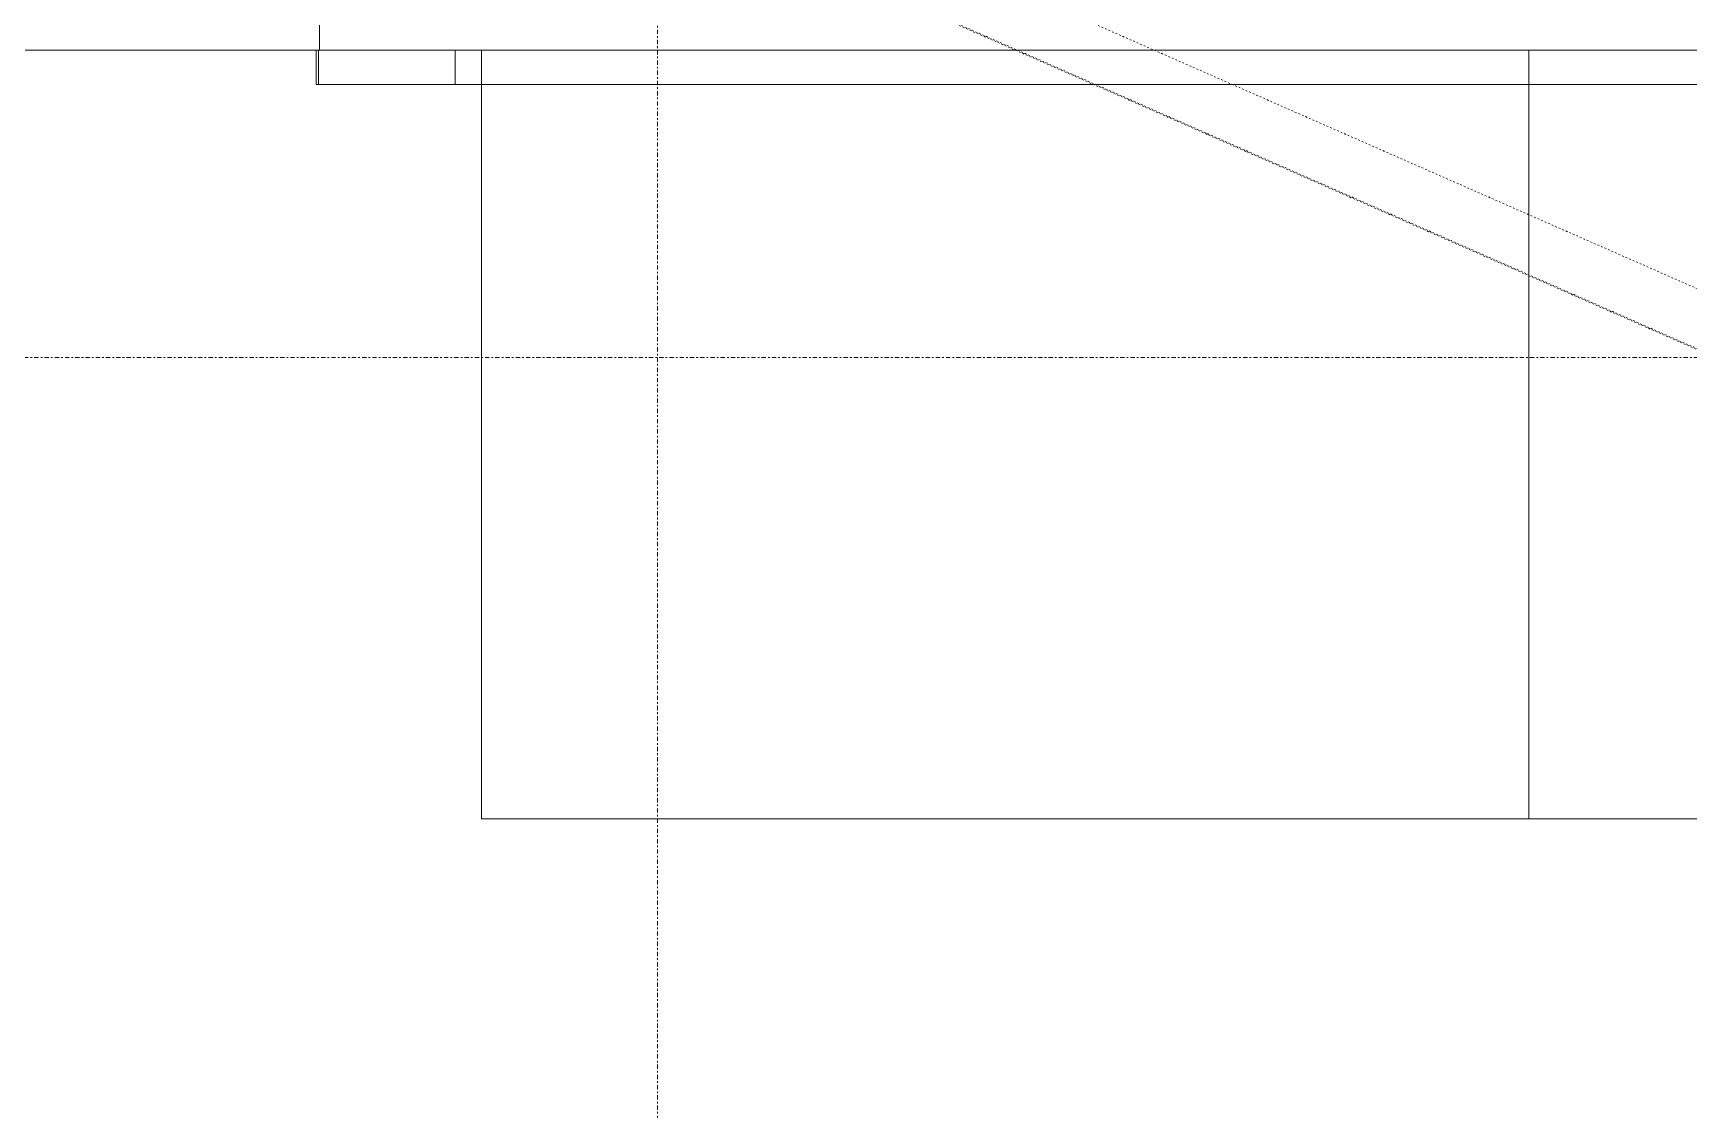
# Model space of a CAD drawing. Extents: x -1133 to 23780, y -1311 to 8245.
# Drawn here: x 9715.2 to 9812.2, y 2740.9 to 2804 of the extents above; entities that cross this region are included whole.
import ezdxf

# ---------------------------------------------------------------- set-up
doc = ezdxf.new("R2010")
doc.units = 0
doc.header["$MEASUREMENT"] = 0
doc.linetypes.add('DASHDOT2', pattern=[0.5, 0.25, -0.125, 0, -0.125])
doc.linetypes.add('DOT2', pattern=[0.125, 0, -0.125])
doc.layers.get('0').update_dxf_attribs({"color": 9, "lineweight": 9})
for name, color, linetype, lineweight in [('05', 9, 'Continuous', 9), ('06D', 9, 'Continuous', 9), ('14', 9, 'Continuous', 9), ('20', 9, 'DOT2', 9), ('21', 9, 'Continuous', 9), ('24', 9, 'DASHDOT2', 9), ('35', 9, 'Continuous', 9)]:
    doc.layers.add(name, color=color, linetype=linetype, lineweight=lineweight)

# ---------------------------------------------------------------- blocks, each defined once
blk = doc.blocks.new('Group-41-1')
for p, q in [((384804.56453, 69162.035), (384804.56453, 69161.585)), ((384805.17787, 69162.035), (384804.56453, 69162.035)), ((384805.17787, 69161.585), (384805.17787, 69162.035)), ((384804.56453, 69161.585), (384805.17787, 69161.585))]:
    blk.add_line(p, q)
at = {"flags": 128}
blk.add_lwpolyline([(384804.56453, 69162.035), (384805.17787, 69162.035), (384805.17787, 69161.585), (384804.56453, 69161.585)], close=True, dxfattribs=at)
blk = doc.blocks.new('Group-42-1')
at = {"layer": '05', "color": 7}
for p in [(-0.61333, 0), (0, 0)]:
    blk.add_blockref('Group-41-1', p, dxfattribs=at)
blk = doc.blocks.new('fsdfsfsfsfd')
at = {"layer": '06D', "elevation": 0}
blk.add_lwpolyline([(52591.75, -74474.977), (52589.75, -74474.977), (52589.75, -74595.977), (52591.75, -74595.977)], dxfattribs=at)
at = {"layer": '20', "elevation": 0}
blk.add_lwpolyline([(52607.49, -74590.872), (52562.943, -74489.432)], dxfattribs=at)

msp = doc.modelspace()

# ---------------------------------------------------------------- linework, layer by layer
at = {"layer": '14'}
msp.add_lwpolyline([(9478, 2819.3), (9478, 2803), (9732, 2803), (9732, 2820.225)], dxfattribs=at)
at = {"layer": '21', "linetype": 'DASHDOT2'}
msp.add_lwpolyline([(9677.235, 2538.752), (9751.806, 2538.752), (9751.806, 4039.486)], dxfattribs=at)
at = {"layer": '24'}
msp.add_lwpolyline([(6827.5, 2785), (11027.5, 2785)], dxfattribs=at)
at = {"layer": '35'}
msp.add_lwpolyline([(9235.5, 2743), (9235.5, 2447), (9309.5, 2447), (9309.5, 2363), (9925.5, 2363), (9925.5, 2447), (9990.5, 2447), (9990.5, 2743), (9925.5, 2743), (9925.5, 2803), (9309.5, 2803), (9309.5, 2743)], close=True, dxfattribs=at)

# ---------------------------------------------------------------- block references
at = {"xscale": -1, "rotation": 270}
for p in [(84327.795, -49788.75), (84327.924, -49788.75), (84335.924, -49788.75)]:
    msp.add_blockref('fsdfsfsfsfd', p, dxfattribs=at)
at = {"layer": '05', "color": 7, "xscale": 100, "yscale": 100, "zscale": 100, "rotation": 180}
msp.add_blockref('Group-42-1', (38490259.287, 6918961.5), dxfattribs=at)

doc.saveas('drawing.dxf')
